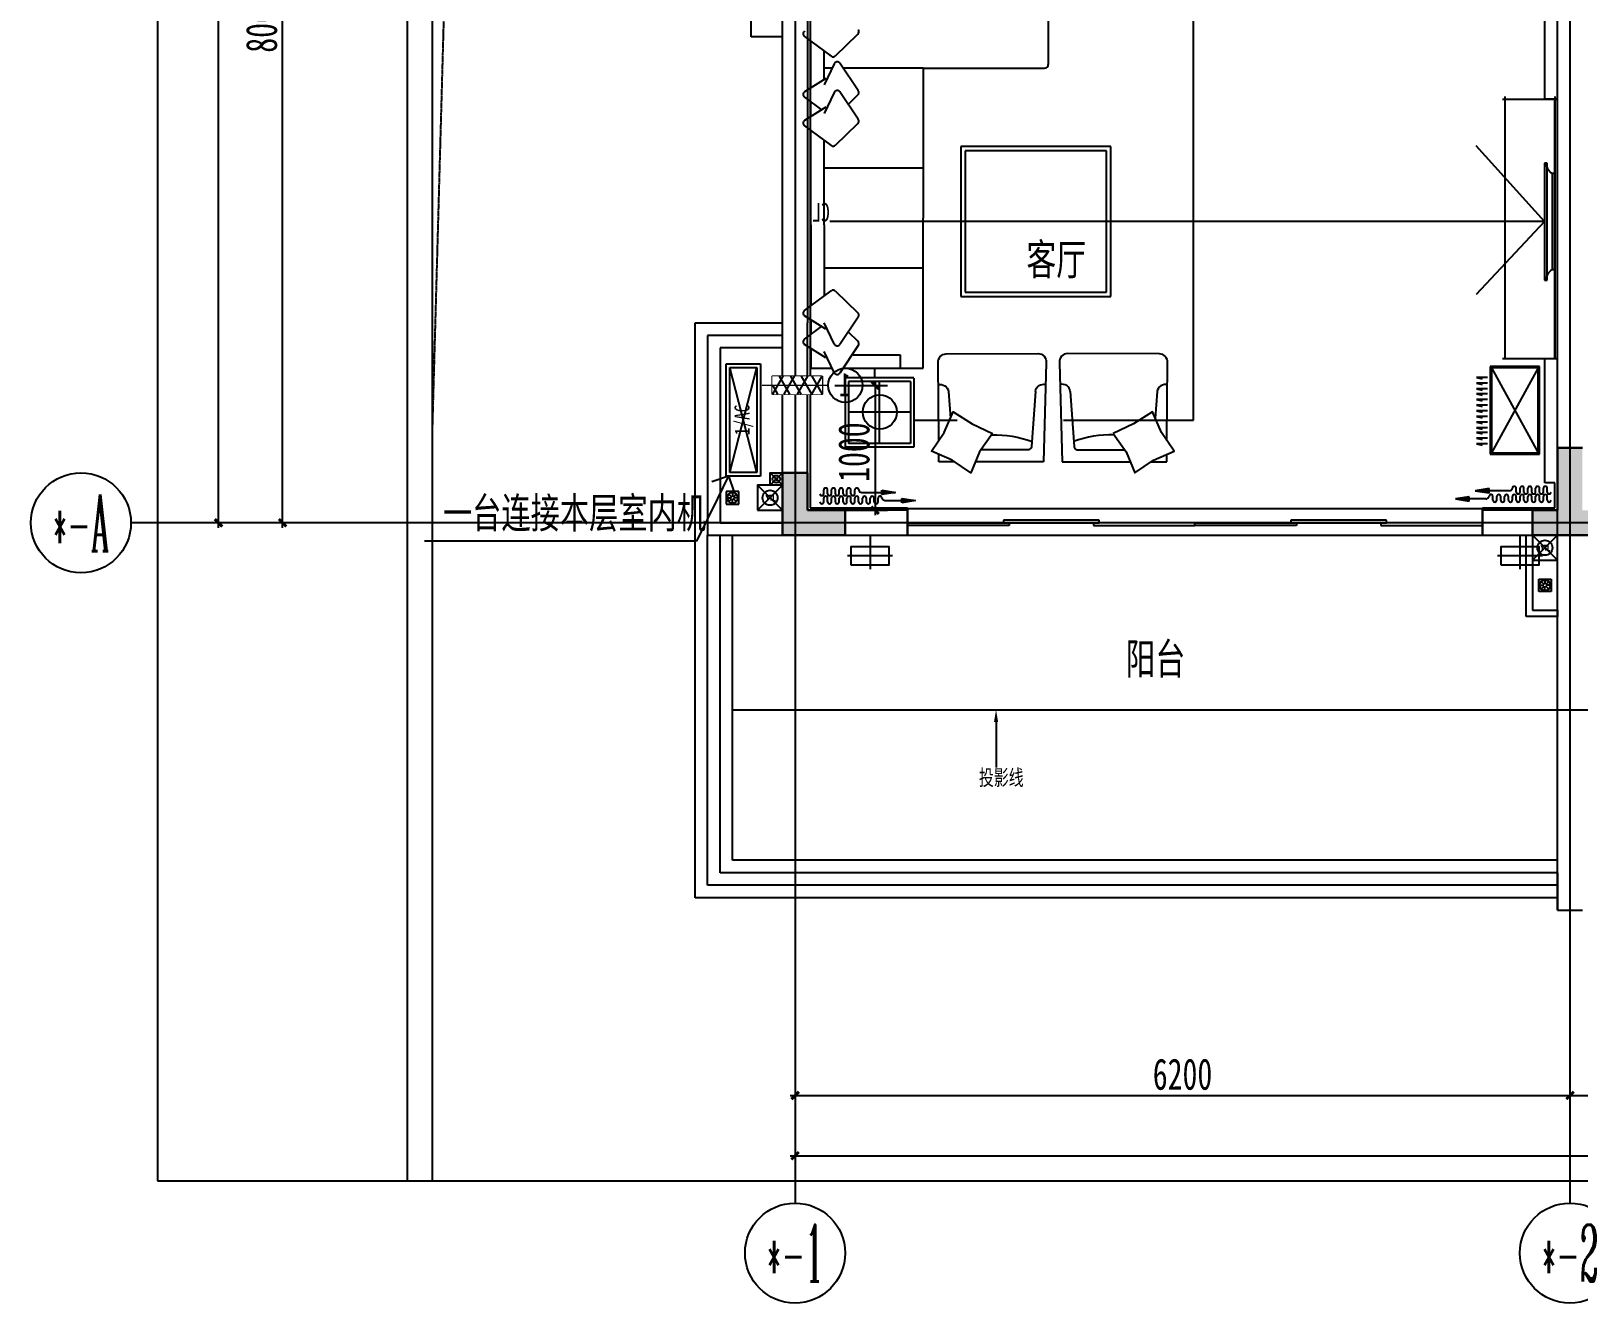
# Model space of a CAD drawing. Extents: x -255202 to 66368, y -6372500 to 603.
# Drawn here: x 10643 to 23022, y -3239196 to -3229017 of the extents above; entities that cross this region are included whole.
import ezdxf
from ezdxf.enums import TextEntityAlignment as Align

# ---------------------------------------------------------------- set-up
doc = ezdxf.new("R2010")
doc.units = 0
doc.header["$LTSCALE"] = 10
doc.header["$MEASUREMENT"] = 0
doc.linetypes.add('__DASH', pattern=[0.35, 0.25, -0.1])
for name, color, linetype in [('A-DIM（轴号轴线尺寸）', 3, 'Continuous'), ('A-MARK（制图符号）', 8, 'Continuous'), ('A-门', 251, 'Continuous'), ('AXIS_TEXT', 7, 'Continuous'), ('DIM【标注】', 149, 'Continuous'), ('L-立面填充1', 253, 'Continuous'), ('院墙（一层看线）', 8, 'Continuous')]:
    doc.layers.add(name, color=color, linetype=linetype)
doc.styles.add('_TCH_AXIS', font='COMPLEX', dxfattribs={"bigfont": 'GBCBIG'})
doc.styles.add('COMPLEX', font='COMPLEX')
doc.styles.add('L~1D$0$_TCH_DIM', font='SIMPLEX', dxfattribs={"bigfont": 'GBCBIG'})
doc.styles.add('L~1D$0$黑体', font='simhei.ttf')
doc.styles.add('L~1Z$0$黑体', font='simhei.ttf')
doc.styles.add('宋体', font='', dxfattribs={"width": 0.8})
doc.styles.add('样式222', font='', dxfattribs={"width": 0.7})
doc.styles.add('细黑体', font='', dxfattribs={"width": 0.7})
doc.styles.get('宋体').set_extended_font_data('STXihei')
doc.styles.get('样式222').set_extended_font_data('STXihei')
doc.styles.get('细黑体').set_extended_font_data('STXihei')
doc.dimstyles.new('DK-100', dxfattribs={"dimscale": 100, "dimtxt": 2.5, "dimasz": 0.6, "dimexe": 1, "dimexo": 1, "dimgap": 0.4, "dimtad": 1, "dimdec": 0, "dimrnd": 5, "dimdsep": 46, "dimtxsty": '样式222', "dimblk": 'ARCHTICK', "dimcen": 3, "dimdle": 0.4, "dimclrd": 149, "dimclre": 149, "dimclrt": 149, "dimadec": 0, "dimazin": 0, "dimtfac": 1, "dimtdec": 0, "dimtix": 1, "dimtmove": 2, "dimatfit": 3, "dimldrblk": 'ARCHTICK', "dimfxl": 3, "dimfxlon": 1, "dimtvp": 1, "dimtolj": 1, "dimtzin": 0, "dimarcsym": 0})

# ---------------------------------------------------------------- blocks, each defined once
blk = doc.blocks.new('_AXISO')
blk.add_circle((0, 0), 0.5)
at = {"layer": 'AXIS_TEXT', "style": 'COMPLEX', "width": 1.041667}
blk.add_attdef('A', text='', height=0.56, dxfattribs=at).set_placement((-0.25, -0.28), (0.25, -0.28), align=Align.FIT)
blk = doc.blocks.new('_ArchTick')
at = {"color": 0, "linetype": 'ByBlock', "const_width": 0.4}
blk.add_lwpolyline([(-0.5, -0.5), (0.5, 0.5)], dxfattribs=at)
blk = doc.blocks.new('*D628')
at = {"layer": 'Defpoints', "color": 0, "transparency": 16777216}
for p in [(30580, -13515), (54780, -13515), (54780, -14758)]:
    blk.add_point(p, dxfattribs=at)
at = {"layer": 'DIM【标注】', "color": 149, "lineweight": -2, "transparency": 16777216}
for p, q in [((30580, -14458), (30580, -14858)), ((54780, -14458), (54780, -14858)), ((30540, -14758), (54820, -14758))]:
    blk.add_line(p, q, dxfattribs=at)
at = {"layer": 'DIM【标注】', "color": 149, "lineweight": -2, "transparency": 16777216, "xscale": 60, "yscale": 60, "zscale": 60, "rotation": 180}
blk.add_blockref('_ArchTick', (30580, -14758), dxfattribs=at)
at = {"layer": 'DIM【标注】', "color": 149, "lineweight": -2, "transparency": 16777216, "xscale": 60, "yscale": 60, "zscale": 60}
blk.add_blockref('_ArchTick', (54780, -14758), dxfattribs=at)
at = {"layer": 'DIM【标注】', "color": 149, "transparency": 16777216, "insert": (42680, -14590), "char_height": 250, "attachment_point": 5, "style": '样式222'}
blk.add_mtext('\\A1;24200', dxfattribs=at)
blk = doc.blocks.new('*D629')
at = {"layer": 'Defpoints', "color": 0, "transparency": 16777216}
for p in [(30580, -13515), (36780, -13515), (36780, -14276)]:
    blk.add_point(p, dxfattribs=at)
at = {"layer": 'DIM【标注】', "color": 149, "lineweight": -2, "transparency": 16777216}
for p, q in [((30580, -13976), (30580, -14376)), ((36780, -13976), (36780, -14376)), ((30540, -14276), (36820, -14276))]:
    blk.add_line(p, q, dxfattribs=at)
at = {"layer": 'DIM【标注】', "color": 149, "lineweight": -2, "transparency": 16777216, "xscale": 60, "yscale": 60, "zscale": 60, "rotation": 180}
blk.add_blockref('_ArchTick', (30580, -14276), dxfattribs=at)
at = {"layer": 'DIM【标注】', "color": 149, "lineweight": -2, "transparency": 16777216, "xscale": 60, "yscale": 60, "zscale": 60}
blk.add_blockref('_ArchTick', (36780, -14276), dxfattribs=at)
at = {"layer": 'DIM【标注】', "color": 149, "transparency": 16777216, "insert": (33680, -14107), "char_height": 250, "attachment_point": 5, "style": '样式222'}
blk.add_mtext('\\A1;6200', dxfattribs=at)
blk = doc.blocks.new('*D630')
at = {"layer": 'Defpoints', "color": 0, "transparency": 16777216}
for p in [(36780, -13515), (42680, -13515), (42680, -14276)]:
    blk.add_point(p, dxfattribs=at)
at = {"layer": 'DIM【标注】', "color": 149, "lineweight": -2, "transparency": 16777216}
for p, q in [((36780, -13976), (36780, -14376)), ((42680, -13976), (42680, -14376)), ((36740, -14276), (42720, -14276))]:
    blk.add_line(p, q, dxfattribs=at)
at = {"layer": 'DIM【标注】', "color": 149, "lineweight": -2, "transparency": 16777216, "xscale": 60, "yscale": 60, "zscale": 60, "rotation": 180}
blk.add_blockref('_ArchTick', (36780, -14276), dxfattribs=at)
at = {"layer": 'DIM【标注】', "color": 149, "lineweight": -2, "transparency": 16777216, "xscale": 60, "yscale": 60, "zscale": 60}
blk.add_blockref('_ArchTick', (42680, -14276), dxfattribs=at)
at = {"layer": 'DIM【标注】', "color": 149, "transparency": 16777216, "insert": (39730, -14107), "char_height": 250, "attachment_point": 5, "style": '样式222'}
blk.add_mtext('\\A1;5900', dxfattribs=at)
blk = doc.blocks.new('*D637')
at = {"layer": 'Defpoints', "color": 0, "transparency": 16777216}
for p in [(25966, 2506), (26951, 2506), (26951, -9694)]:
    blk.add_point(p, dxfattribs=at)
at = {"layer": 'DIM【标注】', "color": 149, "lineweight": -2, "transparency": 16777216}
for p, q in [((26266, 2506), (25866, 2506)), ((25966, -9734), (25966, 2546)), ((26266, -9694), (25866, -9694))]:
    blk.add_line(p, q, dxfattribs=at)
at = {"layer": 'DIM【标注】', "color": 149, "lineweight": -2, "transparency": 16777216, "xscale": 60, "yscale": 60, "zscale": 60}
for p, rotation in [((25966, 2506), 90), ((25966, -9694), 270)]:
    blk.add_blockref('_ArchTick', p, dxfattribs=dict(at, rotation=rotation))
at = {"layer": 'DIM【标注】', "color": 149, "transparency": 16777216, "insert": (25798, -3594), "char_height": 250, "attachment_point": 5, "rotation": 90, "style": '样式222'}
blk.add_mtext('\\A1;12200', dxfattribs=at)
blk = doc.blocks.new('*D638')
at = {"layer": 'Defpoints', "color": 0, "transparency": 16777216}
for p in [(26480, -1694), (26951, -1694), (26951, -9694)]:
    blk.add_point(p, dxfattribs=at)
at = {"layer": 'DIM【标注】', "color": 149, "lineweight": -2, "transparency": 16777216}
for p, q in [((26780, -1694), (26380, -1694)), ((26480, -9734), (26480, -1654)), ((26780, -9694), (26380, -9694))]:
    blk.add_line(p, q, dxfattribs=at)
at = {"layer": 'DIM【标注】', "color": 149, "lineweight": -2, "transparency": 16777216, "xscale": 60, "yscale": 60, "zscale": 60}
for p, rotation in [((26480, -1694), 90), ((26480, -9694), 270)]:
    blk.add_blockref('_ArchTick', p, dxfattribs=dict(at, rotation=rotation))
at = {"layer": 'DIM【标注】', "color": 149, "transparency": 16777216, "insert": (26312, -5694), "char_height": 250, "attachment_point": 5, "rotation": 90, "style": '样式222'}
blk.add_mtext('\\A1;8000', dxfattribs=at)
blk = doc.blocks.new('ty')
at = {"layer": 'A-门'}
for points in [[(36679.7, -9593.9), (36479.7, -9593.9), (36479.7, -9793.9), (37079.7, -9793.9), (37079.7, -9593.9), (36879.7, -9593.9), (36879.7, -9093.9), (36679.7, -9093.9)], [(30479.7, -9293.9), (30479.7, -9793.9), (30979.7, -9793.9), (30979.7, -9593.9), (30679.7, -9593.9), (30679.7, -9293.9)]]:
    blk.add_hatch(color=8, dxfattribs=at).paths.add_polyline_path(points)
at = {"color": 8, "linetype": '__DASH'}
blk.add_line((27679.7, -8927), (27974.7, 1697.8), dxfattribs=at)
at = {"layer": 'A-MARK（制图符号）', "color": 8}
for p, q in [((25479.7, 1321.2), (25479.7, -14957.9)), ((25479.7, -14957.9), (42567.2, -14957.9))]:
    blk.add_line(p, q, dxfattribs=at)
at = {"layer": 'A-门', "color": 8}
for p, q in [((30579.7, 4262.6), (30579.7, -13753.8)), ((36779.7, 4262.6), (36779.7, -13753.8)), ((36679.7, -9693.9), (36679.7, -1693.9)), ((30699.7, -1818), (30699.7, -9573)), ((36679.7, -9593.9), (36679.7, -1793.9)), ((30229.7, -5803.9), (30229.7, -4803.9)), ((30479.7, -7993.9), (30479.7, -4783.9)), ((30679.7, -5293.9), (30679.7, -8093.9)), ((32606.1, -5306.1), (32606.1, -6026.1)), ((36579.7, -6303.9), (36579.7, -5303.9)), ((33767, -8871.9), (33767, -5530.7)), ((30479.7, -5803.9), (30229.7, -5803.9)), ((30654, -5801.4), (30868.4, -5959.4)), ((30903.3, -5957.6), (31081.6, -5784.3)), ((30706, -6213.9), (30706, -5839.7)), ((30811.9, -6148.5), (30811.9, -5917.7)), ((30892.6, -6021), (30811.9, -6189.2)), ((30875.8, -6056.1), (30811.9, -6056.1)), ((31084.5, -6235.9), (30937.8, -6016.7)), ((31606, -6056.1), (30964.1, -6056.1)), ((31606, -6056.1), (31606, -6056.1)), ((31606, -6056.1), (31606, -7256.1)), ((31606, -6056.1), (32576.1, -6056.1)), ((30826.6, -6139.4), (30656.6, -6244.4)), ((30654, -6287.7), (30792.4, -6389.7)), ((30892.6, -6250.2), (30811.9, -6418.3)), ((31084.5, -6465.1), (30937.8, -6245.9)), ((31004.5, -6345.6), (31081.6, -6270.6)), ((36239.7, -6303.9), (36679.7, -6303.9)), ((36259.7, -6283.9), (36259.7, -8378)), ((36679.7, -6303.9), (36579.7, -6303.9)), ((36659.7, -6283.9), (36659.7, -8378)), ((36659.7, -8378), (36659.7, -6303.9)), ((36679.7, -6303.9), (36679.7, -6303.9)), ((30826.6, -6368.6), (30656.6, -6473.6)), ((30706, -6443.1), (30706, -6328.9)), ((30654, -6516.8), (30868.4, -6674.9)), ((30706, -7309), (30706, -6555.2)), ((30903.3, -6673.1), (31081.6, -6499.8)), ((30811.9, -7309), (30811.9, -6633.2)), ((33106, -6683.8), (31906, -6683.8)), ((31906, -6683.8), (31906, -7883.8)), ((33106, -7883.8), (33106, -6683.8)), ((36575.2, -7283.8), (36030.1, -6677.9)), ((33071.7, -6718.1), (31940.3, -6718.1)), ((31940.3, -6718.1), (31940.3, -7849.5)), ((33071.7, -7849.5), (33071.7, -6718.1)), ((36659.7, -6776.1), (36659.7, -8216.1)), ((31606, -6856.1), (30811.9, -6856.1)), ((36575.2, -6815.5), (36575.2, -7752.1)), ((36596.3, -6815.5), (36575.2, -6815.5)), ((36596.3, -7752.1), (36596.3, -6815.5)), ((36638.5, -6899.9), (36638.5, -7667.6)), ((36659.7, -6899.9), (36638.5, -6899.9)), ((36659.7, -7667.6), (36659.7, -6899.9)), ((36576, -7283.8), (30858.8, -7283.8)), ((31606, -8456.1), (31606, -7256.1)), ((36575.2, -7283.8), (35365.4, -7283.8)), ((36575.2, -7283.8), (36030.1, -7865.8)), ((30706, -7309), (30706, -7957.1)), ((30811.9, -7309), (30811.9, -7879)), ((31606, -7656.1), (30811.9, -7656.1)), ((36638.5, -7667.6), (36659.7, -7667.6)), ((36575.2, -7752.1), (36596.3, -7752.1)), ((30654, -7995.4), (30868.4, -7837.3)), ((30903.3, -7839.1), (31081.6, -8012.4)), ((31906, -7883.8), (33106, -7883.8)), ((31940.3, -7849.5), (33071.7, -7849.5)), ((30479.7, -9793.9), (30479.7, -7993.9)), ((30826.6, -8143.6), (30656.6, -8038.6)), ((29779.7, -12693.9), (29779.7, -8093.9)), ((29779.7, -8093.9), (30479.6, -8093.9)), ((30654, -8224.5), (30792.4, -8122.5)), ((30679.7, -9593.9), (30679.7, -8093.9)), ((30706, -8069.2), (30706, -8183.3)), ((30892.6, -8262), (30811.9, -8093.9)), ((31084.5, -8047.1), (30937.8, -8266.3)), ((31004.5, -8166.6), (31081.6, -8241.6)), ((30479.6, -8193.9), (29879.7, -8193.9)), ((29879.7, -8193.9), (29879.7, -9793.9)), ((30826.6, -8372.8), (30656.6, -8267.8)), ((31084.5, -8276.3), (30937.8, -8495.5)), ((30479.6, -8293.9), (29979.7, -8293.9)), ((29979.7, -8293.9), (29979.7, -9693.9)), ((30706, -8298.3), (30706, -8456.1)), ((30892.6, -8491.2), (30811.9, -8323)), ((31045, -8350.2), (31420.7, -8350.2)), ((31420.7, -8350.2), (31420.7, -8456.1)), ((31729, -9035.3), (31723.6, -8412.5)), ((31787.8, -8340.6), (32524.2, -8339.4)), ((32588.7, -8412.5), (32568.7, -9205.4)), ((32695.8, -8412.5), (32715.7, -9205.4)), ((33496.6, -8340.6), (32760.2, -8339.4)), ((33555.5, -9035.3), (33560.8, -8412.5)), ((36239.7, -8378), (36679.7, -8378)), ((36579.7, -9373), (36579.7, -8378)), ((36579.7, -8378), (36659.7, -8378)), ((30027.4, -9320.6), (30027.4, -8420.6)), ((30027.4, -8420.6), (30303.4, -8420.6)), ((30057.4, -9290.6), (30057.4, -8450.6)), ((30057.4, -8450.6), (30273.4, -8450.6)), ((30273.4, -9290.6), (30057.4, -8450.6)), ((30057.4, -9290.6), (30273.4, -8450.6)), ((30273.4, -8450.6), (30273.4, -9290.6)), ((30303.4, -8420.6), (30303.4, -9320.6)), ((30706, -8456.1), (30875.8, -8456.1)), ((30961.6, -8456.1), (31606, -8456.1)), ((31530.2, -8534.5), (30979.7, -8534.5)), ((30979.7, -8534.5), (30979.7, -9087.8)), ((31216, -8456.1), (31216, -8534.5)), ((31530.2, -8535.8), (31530.2, -9087.8)), ((36119.7, -8531.3, -6.9), (36032.5, -8531.3, -6.9)), ((36032.5, -8531.3, -6.9), (36077, -8542.1, -6.9)), ((36141.6, -8444.2, -6.9), (36142.1, -9144.2, -6.9)), ((36535, -8444.2, -6.9), (36141.6, -8444.2, -6.9)), ((36150.9, -8453.4, -6.9), (36151.4, -9134.9, -6.9)), ((36525.8, -8453.4, -6.9), (36150.9, -8453.4, -6.9)), ((36150.9, -8453.4, -6.9), (36526.3, -9134.9, -6.9)), ((36525.8, -8453.4, -6.9), (36151.4, -9134.9, -6.9)), ((36526.3, -9134.9, -6.9), (36525.8, -8453.4, -6.9)), ((36535.5, -9144.2, -6.9), (36535, -8444.2, -6.9)), ((30897.9, -8593.9), (31320.7, -8593.9)), ((31502.7, -8563.4), (31007.2, -8563.4)), ((31007.2, -8563.4), (31007.2, -9060.2)), ((31220.7, -8553.9), (31220.7, -9633.9)), ((31254.9, -9050), (31254.9, -8565.2)), ((31502.7, -8563.4), (31502.7, -9060.2)), ((31806.8, -8643.5), (31822.7, -8856.9)), ((32502.9, -8642), (32471.4, -9082.6)), ((32781.6, -8642), (32813, -9082.6)), ((33477.7, -8643.5), (33461.7, -8856.9)), ((36119.7, -8576.7, -6.9), (36032.5, -8576.7, -6.9)), ((36032.5, -8576.7, -6.9), (36077, -8587.5, -6.9)), ((36119.7, -8622.1, -6.9), (36032.5, -8622.1, -6.9)), ((36032.5, -8622.1, -6.9), (36077, -8632.8, -6.9)), ((36119.7, -8660.5, -6.9), (36032.5, -8660.5, -6.9)), ((36032.5, -8660.5, -6.9), (36077, -8671.2, -6.9)), ((36119.7, -8705.8, -6.9), (36032.5, -8705.8, -6.9)), ((36032.5, -8705.8, -6.9), (36077, -8716.6, -6.9)), ((36119.7, -8751.2, -6.9), (36032.5, -8751.2, -6.9)), ((36032.5, -8751.2, -6.9), (36077, -8762, -6.9)), ((31500.2, -8807.5), (31015.4, -8807.5)), ((31530.2, -8871.9), (31877.6, -8871.9)), ((32727.1, -8871.9), (33767, -8871.9)), ((36119.7, -8796.6, -6.9), (36032.5, -8796.6, -6.9)), ((36032.5, -8796.6, -6.9), (36077, -8807.4, -6.9)), ((36119.7, -8842, -6.9), (36032.5, -8842, -6.9)), ((36032.5, -8842, -6.9), (36077, -8852.8, -6.9)), ((36119.7, -8887.4, -6.9), (36032.5, -8887.4, -6.9)), ((36032.5, -8887.4, -6.9), (36077, -8898.2, -6.9)), ((36119.7, -8932.8, -6.9), (36032.5, -8932.8, -6.9)), ((36032.5, -8932.8, -6.9), (36077, -8943.6, -6.9)), ((36119.7, -8971.1, -6.9), (36032.5, -8971.1, -6.9)), ((36032.5, -8971.1, -6.9), (36077, -8981.8, -6.9)), ((36119.7, -9016.4, -6.9), (36032.5, -9016.4, -6.9)), ((36032.5, -9016.4, -6.9), (36077, -9027.2, -6.9)), ((31530.2, -9087.8), (30979.7, -9087.8)), ((31502.7, -9060.2), (31007.2, -9060.2)), ((31730.4, -9206.4), (31729.9, -9145.5)), ((32439.2, -9110.2), (32066.5, -9110.7)), ((32845.2, -9110.2), (33217.9, -9110.7)), ((33554, -9206.4), (33554.5, -9145.5)), ((36119.7, -9061.8, -6.9), (36032.5, -9061.8, -6.9)), ((36032.5, -9061.8, -6.9), (36077, -9072.6, -6.9)), ((36142.1, -9144.2, -6.9), (36535.5, -9144.2, -6.9)), ((36151.4, -9134.9, -6.9), (36526.3, -9134.9, -6.9)), ((36679.7, -9593.9), (36679.7, -9093.9)), ((36679.7, -9093.9), (36879.7, -9093.9)), ((36879.7, -9093.9), (36679.7, -9093.9)), ((36679.7, -9093.9), (36679.7, -9593.9)), ((31857.9, -9206.2), (31730.4, -9206.4)), ((32568.7, -9205.4), (32022.8, -9206)), ((32568.7, -9205.4), (32568.7, -9205.4)), ((32715.7, -9205.4), (32715.7, -9205.4)), ((32715.7, -9205.4), (33261.7, -9206)), ((33426.5, -9206.2), (33554, -9206.4)), ((29913.2, -9364.3), (30047, -9318.6)), ((30047, -9318.6), (29958.9, -9498.2)), ((30303.4, -9320.6), (30027.4, -9320.6)), ((30047, -9318.6), (30092.7, -9452.5)), ((30273.4, -9290.6), (30057.4, -9290.6)), ((30279.6, -9393.9), (30479.6, -9593.9)), ((30479.6, -9393.9), (30279.6, -9593.9)), ((30279.7, -9393.9), (30479.7, -9593.9)), ((30479.7, -9393.9), (30279.7, -9593.9)), ((30479.7, -9293.9), (30379.7, -9393.9)), ((30379.7, -9293.9), (30479.7, -9393.9)), ((30479.7, -9293.9), (30379.7, -9393.9)), ((30379.7, -9293.9), (30479.7, -9393.9)), ((30479.7, -9793.9), (30479.7, -9293.9)), ((30479.7, -9293.9), (30679.7, -9293.9)), ((30479.7, -9293.9), (30479.7, -9793.9)), ((30679.7, -9293.9), (30479.7, -9293.9)), ((30679.7, -9293.9), (30679.7, -9593.9)), ((30679.7, -9593.9), (30679.7, -9293.9)), ((36659.7, -9373), (36579.7, -9373)), ((36659.7, -9373), (36659.7, -9373)), ((36659.7, -9573), (36659.7, -9373)), ((29958.9, -9498.2), (29791.2, -9839.9)), ((30128.9, -9444.1), (30028.9, -9444.1)), ((30028.9, -9444.1), (30028.9, -9544.1)), ((30040.9, -9493.9), (30071.6, -9493.9)), ((30052.3, -9466.6), (30074, -9488.3)), ((30052.3, -9521.3), (30074, -9499.6)), ((30079.7, -9455.2), (30079.7, -9485.9)), ((30079.7, -9532.6), (30079.7, -9501.9)), ((30107, -9466.6), (30085.3, -9488.3)), ((30107, -9521.3), (30085.3, -9499.6)), ((30118.4, -9493.9), (30087.7, -9493.9)), ((30128.9, -9544.1), (30128.9, -9444.1)), ((30809, -9460.6), (30809, -9431.1)), ((30809, -9526.1), (30809, -9496.6)), ((30840.1, -9460.6), (30840.1, -9431.1)), ((30840.1, -9526.1), (30840.1, -9496.6)), ((30871.1, -9460.6), (30871.1, -9431.1)), ((30871.1, -9526.1), (30871.1, -9496.6)), ((30902.2, -9460.6), (30902.2, -9431.1)), ((30902.2, -9526.1), (30902.2, -9496.6)), ((30933.2, -9460.6), (30933.2, -9431.1)), ((30933.2, -9526.1), (30933.2, -9496.6)), ((30964.3, -9460.6), (30964.3, -9431.1)), ((30964.3, -9526.1), (30964.3, -9496.6)), ((30995.3, -9460.6), (30995.3, -9431.1)), ((30995.3, -9526.1), (30995.3, -9496.6)), ((31026.4, -9460.6), (31026.4, -9431.1)), ((31026.4, -9526.1), (31026.4, -9496.6)), ((31057.4, -9460.6), (31057.4, -9431.1)), ((31057.4, -9526.1), (31057.4, -9496.6)), ((31088.5, -9526.1), (31088.5, -9496.6)), ((31114.9, -9451), (31384.7, -9451)), ((31119.5, -9526.1), (31119.5, -9496.6)), ((31150.6, -9526.1), (31150.6, -9496.6)), ((31181.6, -9526.1), (31181.6, -9496.6)), ((31212.7, -9526.1), (31212.7, -9496.6)), ((31243.7, -9526.1), (31243.7, -9496.6)), ((31275.1, -9433.6), (31384.7, -9451)), ((31275.1, -9468.4), (31275.1, -9433.6)), ((31384.7, -9451), (31275.1, -9468.4)), ((31277.1, -9435.9), (31372, -9451)), ((31277.1, -9466.1), (31277.1, -9435.9)), ((31372, -9451), (31277.1, -9466.1)), ((31279.1, -9438.3), (31359.3, -9451)), ((31279.1, -9463.7), (31279.1, -9438.3)), ((31359.3, -9451), (31279.1, -9463.7)), ((31281.1, -9440.6), (31346.5, -9451)), ((31281.1, -9461.4), (31281.1, -9440.6)), ((31346.5, -9451), (31281.1, -9461.4)), ((31283.1, -9442.9), (31333.8, -9451)), ((31283.1, -9459.1), (31283.1, -9442.9)), ((31333.8, -9451), (31283.1, -9459.1)), ((31285.1, -9445.3), (31321.1, -9451)), ((31285.1, -9456.7), (31285.1, -9445.3)), ((31321.1, -9451), (31285.1, -9456.7)), ((31287.1, -9447.6), (31308.3, -9451)), ((31287.1, -9454.4), (31287.1, -9447.6)), ((31308.3, -9451), (31287.1, -9454.4)), ((31289.1, -9450), (31295.6, -9451)), ((31289.1, -9452), (31289.1, -9450)), ((31295.6, -9451), (31289.1, -9452)), ((31301, -9515.5), (31449.8, -9515.5)), ((31433.4, -9498), (31543, -9515.5)), ((31433.4, -9532.9), (31433.4, -9498)), ((31543, -9515.5), (31433.4, -9532.9)), ((31435.4, -9500.4), (31530.3, -9515.5)), ((31435.4, -9530.6), (31435.4, -9500.4)), ((31530.3, -9515.5), (31435.4, -9530.6)), ((31437.4, -9502.7), (31517.6, -9515.5)), ((31437.4, -9528.2), (31437.4, -9502.7)), ((31517.6, -9515.5), (31437.4, -9528.2)), ((31439.4, -9505.1), (31504.8, -9515.5)), ((31439.4, -9525.9), (31439.4, -9505.1)), ((31504.8, -9515.5), (31439.4, -9525.9)), ((31441.4, -9507.4), (31492.1, -9515.5)), ((31441.4, -9523.5), (31441.4, -9507.4)), ((31492.1, -9515.5), (31441.4, -9523.5)), ((31443.4, -9509.8), (31479.4, -9515.5)), ((31443.4, -9521.2), (31443.4, -9509.8)), ((31479.4, -9515.5), (31443.4, -9521.2)), ((31445.4, -9512.1), (31466.6, -9515.5)), ((31445.4, -9518.8), (31445.4, -9512.1)), ((31466.6, -9515.5), (31445.4, -9518.8)), ((31447.4, -9514.4), (31453.9, -9515.5)), ((31447.4, -9516.5), (31447.4, -9514.4)), ((31453.9, -9515.5), (31447.4, -9516.5)), ((35973.8, -9484.8), (35864.2, -9502.3)), ((35864.2, -9502.3), (35973.8, -9519.7)), ((35971.8, -9487.2), (35876.9, -9502.3)), ((35876.9, -9502.3), (35971.8, -9517.3)), ((35969.8, -9489.5), (35889.7, -9502.3)), ((35889.7, -9502.3), (35969.8, -9515)), ((35967.8, -9491.9), (35902.4, -9502.3)), ((35902.4, -9502.3), (35967.8, -9512.7)), ((35965.8, -9494.2), (35915.1, -9502.3)), ((35915.1, -9502.3), (35965.8, -9510.3)), ((35963.8, -9496.5), (35927.9, -9502.3)), ((35927.9, -9502.3), (35963.8, -9508)), ((35961.8, -9498.9), (35940.6, -9502.3)), ((35940.6, -9502.3), (35961.8, -9505.6)), ((35959.8, -9501.2), (35953.4, -9502.3)), ((35953.4, -9502.3), (35959.8, -9503.3)), ((36106.2, -9502.3), (35957.4, -9502.3)), ((35959.8, -9503.3), (35959.8, -9501.2)), ((35961.8, -9505.6), (35961.8, -9498.9)), ((35963.8, -9508), (35963.8, -9496.5)), ((35965.8, -9510.3), (35965.8, -9494.2)), ((35967.8, -9512.7), (35967.8, -9491.9)), ((35969.8, -9515), (35969.8, -9489.5)), ((35971.8, -9517.3), (35971.8, -9487.2)), ((35973.8, -9519.7), (35973.8, -9484.8)), ((36132.1, -9420.4), (36022.5, -9437.8)), ((36292.3, -9437.8), (36022.5, -9437.8)), ((36022.5, -9437.8), (36132.1, -9455.2)), ((36130.1, -9422.7), (36035.2, -9437.8)), ((36035.2, -9437.8), (36130.1, -9452.9)), ((36128.1, -9425), (36048, -9437.8)), ((36048, -9437.8), (36128.1, -9450.5)), ((36126.1, -9427.4), (36060.7, -9437.8)), ((36060.7, -9437.8), (36126.1, -9448.2)), ((36124.1, -9429.7), (36073.4, -9437.8)), ((36073.4, -9437.8), (36124.1, -9445.8)), ((36122.1, -9432.1), (36086.2, -9437.8)), ((36086.2, -9437.8), (36122.1, -9443.5)), ((36120.1, -9434.4), (36098.9, -9437.8)), ((36098.9, -9437.8), (36120.1, -9441.2)), ((36118.1, -9436.8), (36111.7, -9437.8)), ((36111.7, -9437.8), (36118.1, -9438.8)), ((36118.1, -9438.8), (36118.1, -9436.8)), ((36120.1, -9441.2), (36120.1, -9434.4)), ((36122.1, -9443.5), (36122.1, -9432.1)), ((36124.1, -9445.8), (36124.1, -9429.7)), ((36126.1, -9448.2), (36126.1, -9427.4)), ((36128.1, -9450.5), (36128.1, -9425)), ((36130.1, -9452.9), (36130.1, -9422.7)), ((36132.1, -9455.2), (36132.1, -9420.4)), ((36163.5, -9512.9), (36163.5, -9483.4)), ((36194.6, -9512.9), (36194.6, -9483.4)), ((36225.6, -9512.9), (36225.6, -9483.4)), ((36256.7, -9512.9), (36256.7, -9483.4)), ((36287.7, -9512.9), (36287.7, -9483.4)), ((36318.8, -9512.9), (36318.8, -9483.4)), ((36349.8, -9447.4), (36349.8, -9417.9)), ((36349.8, -9512.9), (36349.8, -9483.4)), ((36380.9, -9447.4), (36380.9, -9417.9)), ((36380.9, -9512.9), (36380.9, -9483.4)), ((36411.9, -9447.4), (36411.9, -9417.9)), ((36411.9, -9512.9), (36411.9, -9483.4)), ((36443, -9447.4), (36443, -9417.9)), ((36443, -9512.9), (36443, -9483.4)), ((36474, -9447.4), (36474, -9417.9)), ((36474, -9512.9), (36474, -9483.4)), ((36505, -9512.9), (36505, -9483.4)), ((36505, -9447.4), (36505, -9417.9)), ((36536.1, -9447.4), (36536.1, -9417.9)), ((36536.1, -9512.9), (36536.1, -9483.4)), ((36567.1, -9512.9), (36567.1, -9483.4)), ((36567.1, -9447.4), (36567.1, -9417.9)), ((36598.2, -9447.4), (36598.2, -9417.9)), ((36598.2, -9512.9), (36598.2, -9483.4)), ((30028.9, -9544.1), (30128.9, -9544.1)), ((30679.7, -9593.9), (30979.7, -9593.9)), ((30979.7, -9593.9), (30679.7, -9593.9)), ((31479.7, -9593.9), (30679.7, -9593.9)), ((30699.7, -9573), (31479.7, -9573)), ((30897.9, -9593.9), (31320.7, -9593.9)), ((30979.7, -9593.9), (30979.7, -9793.9)), ((30979.7, -9793.9), (30979.7, -9593.9)), ((31479.7, -9573), (31479.7, -9798)), ((31479.7, -9578), (36079.7, -9578)), ((31479.7, -9793.9), (31479.7, -9593.9)), ((36079.7, -9798), (36079.7, -9573)), ((36079.7, -9573), (36659.7, -9573)), ((36679.7, -9593.9), (36079.7, -9593.9)), ((36079.7, -9593.9), (36079.7, -9793.9)), ((36479.7, -9793.9), (36479.7, -9593.9)), ((36479.7, -9593.9), (36679.7, -9593.9)), ((36679.7, -9593.9), (36479.7, -9593.9)), ((36479.7, -9593.9), (36479.7, -9793.9)), ((59161.7, -9693.9), (25966, -9693.9)), ((29979.7, -9693.9), (30479.7, -9693.9)), ((31479.7, -9714.8), (31479.7, -9693.9)), ((31479.7, -9693.9), (32292.3, -9693.9)), ((32292.3, -9714.8), (31479.7, -9714.8)), ((32246.3, -9673.1), (32246.3, -9693.9)), ((33013, -9673.1), (32246.3, -9673.1)), ((32246.3, -9693.9), (33013, -9693.9)), ((32292.3, -9693.9), (32292.3, -9714.8)), ((32967, -9693.9), (32967, -9714.8)), ((33779.7, -9693.9), (32967, -9693.9)), ((32967, -9714.8), (33779.7, -9714.8)), ((33013, -9693.9), (33013, -9673.1)), ((33779.7, -9714.8), (33779.7, -9693.9)), ((33779.7, -9714.8), (33779.7, -9693.9)), ((33779.7, -9693.9), (34592.3, -9693.9)), ((34592.3, -9714.8), (33779.7, -9714.8)), ((34546.3, -9673.1), (34546.3, -9693.9)), ((35313, -9673.1), (34546.3, -9673.1)), ((34546.3, -9693.9), (35313, -9693.9)), ((34592.3, -9693.9), (34592.3, -9714.8)), ((35267, -9693.9), (35267, -9714.8)), ((36079.7, -9693.9), (35267, -9693.9)), ((35267, -9714.8), (36079.7, -9714.8)), ((35313, -9693.9), (35313, -9673.1)), ((36079.7, -9714.8), (36079.7, -9693.9)), ((36679.7, -12793.9), (36679.7, -9693.9)), ((29791.2, -9839.9), (27614.3, -9839.9)), ((29879.7, -12593.9), (29879.7, -9793.9)), ((29879.7, -9793.9), (30479.7, -9793.9)), ((29979.7, -12493.9), (29979.7, -9793.9)), ((30079.7, -12393.9), (30079.7, -9793.9)), ((30979.7, -9793.9), (30479.7, -9793.9)), ((30479.7, -9793.9), (30979.7, -9793.9)), ((30479.7, -9793.9), (31479.7, -9793.9)), ((31127.2, -9793.9), (31232.2, -9793.9)), ((31179.7, -9793.9), (31179.7, -10063.9)), ((31479.7, -9793.9), (36079.7, -9793.9)), ((36079.7, -9793.9), (36679.7, -9793.9)), ((36327.2, -9793.9), (36432.2, -9793.9)), ((36379.7, -9793.9), (36379.7, -10063.9)), ((36429.7, -10443.9), (36429.7, -9793.9)), ((36429.7, -9793.9), (36479.7, -9793.9)), ((36629.7, -9793.9), (36479.7, -9793.9)), ((36479.7, -9793.9), (37079.7, -9793.9)), ((36479.7, -9793.9), (36679.7, -9993.9)), ((36679.7, -9793.9), (36479.7, -9993.9)), ((36479.7, -9793.9), (36479.7, -10393.9)), ((36479.8, -9793.8), (36679.8, -9993.8)), ((36679.8, -9793.8), (36479.8, -9993.8)), ((37079.7, -9793.9), (36629.7, -9793.9)), ((36679.7, -12493.9), (36679.7, -9793.9)), ((31359.7, -9958.9), (30999.7, -9958.9)), ((36559.7, -9958.9), (36199.7, -9958.9)), ((36530.6, -10243.9), (36530.6, -10143.9)), ((36530.6, -10143.9), (36630.6, -10143.9)), ((36630.6, -10143.9), (36630.6, -10243.9)), ((36630.6, -10243.9), (36530.6, -10243.9)), ((36541.1, -10193.8), (36571.8, -10193.8)), ((36552.4, -10166.4), (36574.1, -10188.1)), ((36552.4, -10221.2), (36574.1, -10199.5)), ((36579.8, -10155.1), (36579.8, -10185.8)), ((36579.8, -10232.5), (36579.8, -10201.8)), ((36607.2, -10166.4), (36585.5, -10188.1)), ((36607.2, -10221.2), (36585.5, -10199.5)), ((36618.5, -10193.8), (36587.8, -10193.8)), ((36479.7, -10393.9), (36679.7, -10393.9)), ((36679.7, -10393.9), (36679.7, -10443.9)), ((36679.7, -10443.9), (36429.7, -10443.9)), ((40779.7, -11193.9), (30079.7, -11193.9)), ((32187.8, -11288.5), (32187.8, -11652.8)), ((36679.7, -12493.9), (29979.7, -12493.9)), ((36679.7, -12393.9), (30079.7, -12393.9)), ((36679.7, -12493.9), (36679.7, -12493.9)), ((36679.7, -12493.9), (36679.7, -12793.9)), ((36679.7, -12593.9), (29879.7, -12593.9)), ((30579.7, -12510.8), (30579.7, -15137)), ((36779.7, -12510.8), (36779.7, -15137)), ((36679.7, -12693.9), (29779.7, -12693.9)), ((36679.7, -12793.9), (36879.7, -12793.9)), ((36679.7, -12793.9), (36879.7, -12793.9))]:
    blk.add_line(p, q, dxfattribs=at)
for points in [[(30796, -8520.8), (30796, -8665.2), (30398.9, -8665.2), (30398.9, -8520.8)], [(30279.6, -9593.9), (30479.6, -9593.9), (30479.6, -9393.9), (30279.6, -9393.9)], [(30279.7, -9593.9), (30479.7, -9593.9), (30479.7, -9393.9), (30279.7, -9393.9)], [(30479.7, -9393.9), (30379.7, -9393.9), (30379.7, -9293.9), (30479.7, -9293.9)], [(30479.7, -9393.9), (30379.7, -9393.9), (30379.7, -9293.9), (30479.7, -9293.9)], [(31029.7, -10033.9), (31029.7, -9883.9), (31329.7, -9883.9), (31329.7, -10033.9)], [(36229.7, -10033.9), (36229.7, -9883.9), (36529.7, -9883.9), (36529.7, -10033.9)], [(36479.7, -9993.9), (36679.7, -9993.9), (36679.7, -9793.9), (36479.7, -9793.9)], [(36479.8, -9993.8), (36679.8, -9993.8), (36679.8, -9793.8), (36479.8, -9793.8)]]:
    blk.add_lwpolyline(points, close=True, dxfattribs=at)
at = {"layer": 'A-门', "color": 8, "const_width": 24}
for points in [[(31250.7, -8623.9), (31190.7, -8563.9)], [(31190.7, -9563.9), (31250.7, -9623.9)]]:
    blk.add_lwpolyline(points, dxfattribs=at)
at = {"layer": 'A-门', "color": 8}
for points in [[(32160.7, -8978.9), (32055.3, -9126.3), (31986.8, -9294.1), (31837.5, -9192.2), (31671.6, -9120.2), (31772.7, -8970.4), (31845.5, -8805), (31998, -8901.2), (32160.7, -8978.9)], [(33123.7, -8978.9), (33229.1, -9126.3), (33297.6, -9294.1), (33447, -9192.2), (33612.8, -9120.2), (33511.7, -8970.4), (33438.9, -8805), (33286.4, -8901.2), (33123.7, -8978.9)]]:
    blk.add_lwpolyline(points, dxfattribs=at)
for centre, radius in [((30982, -8593.6), 136.9), ((31257.8, -8807.6), 136.9), ((30429.7, -9344.1), 30), ((30429.7, -9344.1), 30), ((30079.7, -9493.9), 42.2), ((30379.6, -9493.9), 60), ((30379.7, -9493.9), 60), ((36579.7, -9893.9), 60), ((36579.8, -9893.8), 60), ((36579.8, -10193.8), 42.2)]:
    blk.add_circle(centre, radius, dxfattribs=at)
for centre, radius, start, end in [((30670.5, -5780.6), 26.5, 121.69145, 231.60046), ((31063.2, -5765.3), 26.5, 314.19889, 36.42799), ((30884.9, -5938.7), 26.5, 231.60046, 314.19889), ((30916.5, -6032.5), 26.5, 36.42799, 154.35164), ((32576.1, -6026.1), 30, 270, 0), ((30670.5, -6266.9), 26.5, 121.69145, 231.60046), ((30916.5, -6261.6), 26.5, 36.42799, 154.35164), ((31063.2, -6251.6), 26.5, 314.19889, 36.42799), ((30670.5, -6496.1), 26.5, 121.69145, 231.60046), ((31063.2, -6480.8), 26.5, 314.19889, 36.42799), ((30884.9, -6654.2), 26.5, 231.60046, 314.19889), ((30884.9, -7858.1), 26.5, 45.80087, 128.3993), ((30670.5, -8016.1), 26.5, 128.3993, 238.30831), ((31063.2, -8031.4), 26.5, 323.57177, 45.80087), ((30670.5, -8245.3), 26.5, 128.3993, 238.30831), ((30916.5, -8250.6), 26.5, 205.64811, 323.57177), ((31063.2, -8260.6), 26.5, 323.57177, 45.80087), ((30916.5, -8479.7), 26.5, 205.64811, 323.57177), ((36334.3, -9417.9), 15.5, 359.99865, 170.40387), ((36396.4, -9417.9), 15.5, 359.99865, 179.99865), ((36458.5, -9417.9), 15.5, 359.99865, 179.99865), ((36520.6, -9417.9), 15.5, 359.99865, 179.99865), ((36582.7, -9417.9), 15.5, 359.99865, 179.99865), ((30793.5, -9460.6), 15.5, 180.00135, 0.00135), ((30793.5, -9526.1), 15.5, 180.00135, 0.00135), ((30824.6, -9431.1), 15.5, 0.00135, 180.00135), ((30824.6, -9496.6), 15.5, 0.00135, 180.00135), ((30855.6, -9460.6), 15.5, 180.00135, 0.00135), ((30855.6, -9526.1), 15.5, 180.00135, 0.00135), ((30886.7, -9431.1), 15.5, 0.00135, 180.00135), ((30886.7, -9496.6), 15.5, 0.00135, 180.00135), ((30917.7, -9460.6), 15.5, 180.00135, 0.00135), ((30917.7, -9526.1), 15.5, 180.00135, 0.00135), ((30948.8, -9431.1), 15.5, 0.00135, 180.00135), ((30948.8, -9496.6), 15.5, 0.00135, 180.00135), ((30979.8, -9460.6), 15.5, 180.00135, 0.00135), ((30979.8, -9526.1), 15.5, 180.00135, 0.00135), ((31010.9, -9431.1), 15.5, 0.00135, 180.00135), ((31010.9, -9496.6), 15.5, 0.00135, 180.00135), ((31041.9, -9460.6), 15.5, 180.00135, 0.00135), ((31041.9, -9526.1), 15.5, 180.00135, 0.00135), ((31073, -9431.1), 15.5, 9.59613, 180.00135), ((31073, -9496.6), 15.5, 0.00135, 180.00135), ((31114.9, -9424), 27, 189.59613, 270.00135), ((31104, -9526.1), 15.5, 180.00135, 0.00135), ((31135.1, -9496.6), 15.5, 0.00135, 180.00135), ((31166.1, -9526.1), 15.5, 180.00135, 0.00135), ((31197.2, -9496.6), 15.5, 0.00135, 180.00135), ((31228.2, -9526.1), 15.5, 180.00135, 0.00135), ((31259.3, -9496.6), 15.5, 11.01085, 180.00135), ((31301, -9488.5), 27, 191.01085, 270.00135), ((36106.2, -9475.3), 27, 269.99865, 348.98915), ((36148, -9483.4), 15.5, 359.99865, 168.98915), ((36179, -9512.9), 15.5, 179.99865, 359.99865), ((36210.1, -9483.4), 15.5, 359.99865, 179.99865), ((36241.1, -9512.9), 15.5, 179.99865, 359.99865), ((36272.2, -9483.4), 15.5, 359.99865, 179.99865), ((36303.2, -9512.9), 15.5, 179.99865, 359.99865), ((36292.3, -9410.8), 27, 269.99865, 350.40387), ((36334.3, -9483.4), 15.5, 359.99865, 179.99865), ((36365.3, -9447.4), 15.5, 179.99865, 359.99865), ((36365.3, -9512.9), 15.5, 179.99865, 359.99865), ((36396.4, -9483.4), 15.5, 359.99865, 179.99865), ((36427.4, -9447.4), 15.5, 179.99865, 359.99865), ((36427.4, -9512.9), 15.5, 179.99865, 359.99865), ((36458.5, -9483.4), 15.5, 359.99865, 179.99865), ((36489.5, -9447.4), 15.5, 179.99865, 359.99865), ((36489.5, -9512.9), 15.5, 179.99865, 359.99865), ((36520.6, -9483.4), 15.5, 359.99865, 179.99865), ((36551.6, -9447.4), 15.5, 179.99865, 359.99865), ((36551.6, -9512.9), 15.5, 179.99865, 359.99865), ((36582.7, -9483.4), 15.5, 359.99865, 179.99865), ((36613.7, -9447.4), 15.5, 179.99865, 359.99865), ((36613.7, -9512.9), 15.5, 179.99865, 359.99865)]:
    blk.add_arc(centre, radius, start, end, dxfattribs=at)
at = {"layer": 'A-门', "color": 8, "extrusion": (2.78838e-16, 6.99902e-16, -1)}
blk.add_ellipse((36674.5, -6829.1), major_axis=(79.4, 1.3), ratio=1, start_param=2.0580332, end_param=3.3318363, dxfattribs=at)
at = {"layer": 'A-门', "color": 8, "extrusion": (2.78497e-16, 7.00314e-16, -1)}
blk.add_ellipse((36674.5, -7738.4), major_axis=(-79.4, 0.9), ratio=1, start_param=-0.184278, end_param=1.0895251, dxfattribs=at)
at = {"layer": 'A-门', "color": 8, "extrusion": (0, 0, -1)}
for centre, major_axis, start_param, end_param in [((31795.2, -8411.9), (21.1, 68.4), 4.4052075, 5.8808974), ((32524.3, -8404.3), (19.1, 62), -0.299786, 1.399649), ((31743.2, -8651.1), (18.4, 61.3), -0.5769996, 1.1602795), ((32566.5, -8649.3), (18.7, 61.2), 4.5312634, 6.2685425), ((32165.9, -9903.6), (-646.6, 646.6), 0.7717194, 1.1310731), ((32441.7, -9080.5), (8.6, 28.5), 1.349364, 2.9309398)]:
    blk.add_ellipse(centre, major_axis=major_axis, ratio=1, start_param=start_param, end_param=end_param, dxfattribs=at)
at = {"layer": 'A-门', "color": 8}
for centre, major_axis, start_param, end_param in [((32760.1, -8404.3), (-19.1, 62), -0.2997691, 1.3996659), ((33489.2, -8411.9), (-21.1, 68.4), 4.4051714, 5.8808614), ((32718, -8649.3), (-18.7, 61.2), 4.5313094, 6.2685884), ((33541.3, -8651.1), (-18.4, 61.3), -0.5770117, 1.1602674), ((33118.5, -9903.6), (-646.6, 646.6), -0.7990769, -0.4397232), ((32842.8, -9080.5), (-8.6, 28.5), 1.3491892, 2.930765)]:
    blk.add_ellipse(centre, major_axis=major_axis, ratio=1, start_param=start_param, end_param=end_param, dxfattribs=at)
blk.add_solid([(32171.2, -11288.5), (32187.8, -11188.5), (32204.5, -11288.5)], dxfattribs=at)
at = {"layer": 'DIM【标注】'}
blk.add_line((26950.9, -9693.9), (25266, -9693.9), dxfattribs=at)
at = {"layer": '院墙（一层看线）', "color": 8}
for p, q in [((27479.7, -14957.9), (27479.7, 2406.1)), ((27679.7, -14957.9), (27679.7, 2406.1)), ((27479.7, -14957.9), (27679.7, -14957.9))]:
    blk.add_line(p, q, dxfattribs=at)
at = {"layer": 'DIM【标注】'}
ref = blk.add_blockref('_AXISO', (24866, -9693.9), dxfattribs=dict(at, xscale=800, yscale=800, zscale=800))
ref.add_attrib('A', '*-A', dxfattribs={"layer": 'A-DIM（轴号轴线尺寸）', "height": 452.55, "style": '_TCH_AXIS', "width": 0.35}).set_placement((24639.7, -9920.2), (25092.3, -9920.2), align=Align.FIT)
ref = blk.add_blockref('_AXISO', (30579.7, -15537), dxfattribs=dict(at, xscale=800, yscale=800, zscale=800))
ref.add_attrib('A', '*-1', dxfattribs={"layer": 'A-DIM（轴号轴线尺寸）', "height": 452.55, "style": '_TCH_AXIS', "width": 0.411765}).set_placement((30353.4, -15763.3), (30805.9, -15763.3), align=Align.FIT)
ref = blk.add_blockref('_AXISO', (36779.7, -15537), dxfattribs=dict(at, xscale=800, yscale=800, zscale=800))
ref.add_attrib('A', '*-2', dxfattribs={"layer": 'A-DIM（轴号轴线尺寸）', "height": 452.55, "style": '_TCH_AXIS', "width": 0.375}).set_placement((36553.4, -15763.3), (37005.9, -15763.3), align=Align.FIT)
at = {"layer": 'A-门', "color": 8, "style": '细黑体', "text_generation_flag": 4, "width": 0.7}
blk.add_text('CL', height=150, rotation=180, dxfattribs=at).set_placement((30858.8, -7283.8))
at = {"layer": 'A-门', "color": 8, "style": '细黑体', "width": 0.7}
for s, height, p in [('客厅', 250, (32431.1, -7711.5)), ('一台连接本层室内机', 245, (27762.3, -9736.7, 0)), ('阳台', 250, (33224.5, -10906.6)), ('投影线', 125, (32050.6, -11794.5))]:
    blk.add_text(s, height=height, dxfattribs=at).set_placement(p)
at = {"layer": 'A-门', "color": 8, "style": '样式222', "text_generation_flag": 4, "width": 0.7}
blk.add_text('1', height=187.5, rotation=180, dxfattribs=at).set_placement((30934.2, -8680.8), align=Align.RIGHT)
at = {"layer": 'A-门', "color": 8}
for s, height, rotation, style, width, p in [('1000', 250, 90, '样式222', 0.7, (31174.7, -9366.4)), ('NL', 25.5, 359.9975, 'L~1D$0$_TCH_DIM', 0.705882, (30415.1, -9356.7)), ('NL', 25.5, 359.9975, 'L~1D$0$_TCH_DIM', 0.705882, (30415.1, -9356.7)), ('YTL', 42.5, 359.9975, 'L~1D$0$_TCH_DIM', 0.705882, (30343.9, -9515.2)), ('YTL', 42.5, 359.9975, 'L~1D$0$_TCH_DIM', 0.705882, (30343.9, -9515.2)), ('YTL', 42.5, 359.9975, 'L~1D$0$_TCH_DIM', 0.705882, (36543.9, -9915.2)), ('YTL', 42.5, 359.9975, 'L~1D$0$_TCH_DIM', 0.705882, (36544.1, -9915))]:
    blk.add_text(s, height=height, rotation=rotation, dxfattribs=dict(at, style=style, width=width)).set_placement(p)
at = {"layer": 'A-门', "color": 8, "width": 0.75}
for rotation, style, p in [(90, 'L~1D$0$黑体', (30165.4, -8870.6)), (90, 'L~1D$0$黑体', (55174.4, -8847)), (180, 'L~1Z$0$黑体', (41491.3, -10055.8))]:
    blk.add_attdef('1/AC', text='', height=120, rotation=rotation, dxfattribs=dict(at, style=style)).set_placement(p, align=Align.MIDDLE)
at = {"layer": 'A-门', "color": 8, "style": '宋体'}
for text_generation_flag, p in [(6, (36240.8, -8783.5, -6.9)), (2, (37300.4, -8783.5, -6.9)), (6, (48058.9, -8783.5, -6.9)), (2, (49118.5, -8783.5, -6.9))]:
    blk.add_attdef('KT', text='', height=79.4, rotation=90, dxfattribs=dict(at, text_generation_flag=text_generation_flag)).set_placement(p, align=Align.MIDDLE)
at = {"layer": 'A-门', "color": 8, "style": 'L~1Z$0$黑体', "text_generation_flag": 4, "width": 0.75}
blk.add_attdef('1/AC', text='', height=120, dxfattribs=at).set_placement((43868.1, -10055.8), align=Align.MIDDLE)
at = {"layer": 'DIM【标注】'}
for p1, p2, distance, picture, middle in [((26950.9, -9693.9), (26950.9, 2506.1), 984.9, '*D637', (25798, -3593.9)), ((26950.9, -9693.9), (26950.9, -1693.9), 471.1, '*D638', (26311.8, -5693.9)), ((30579.7, -13514.8), (54779.7, -13514.8), -1243, '*D628', (42679.7, -14589.8)), ((30579.7, -13514.8), (36779.7, -13514.8), -760.7, '*D629', (33679.7, -14107.5)), ((36779.7, -13514.8), (42679.7, -13514.8), -760.7, '*D630', (39729.7, -14107.5))]:
    dim = blk.add_aligned_dim(p1=p1, p2=p2, distance=distance, dimstyle='DK-100', dxfattribs=at)
    dim.commit()
    dim.dimension.update_dxf_attribs({"geometry": picture, "text_midpoint": middle})
at = {"color": 8}
blk.add_wipeout([(30796, -8520.8), (30796, -8665.2), (30398.9, -8665.2), (30398.9, -8520.8)], dxfattribs=at).dxf.layer = 'A-门'
at = {"layer": 'A-门', "color": 8}
for p, q in [((30482, -8520.8), (30398.9, -8665.2)), ((30453.8, -8520.8), (30535.8, -8665.2)), ((30573.8, -8520.8), (30490.7, -8665.2)), ((30543.1, -8520.8), (30625.2, -8665.2)), ((30680.5, -8520.8), (30597.4, -8665.2)), ((30628.1, -8520.8), (30710.2, -8665.2)), ((30793.3, -8520.8), (30710.2, -8665.2)), ((30713.9, -8520.8), (30796, -8665.2)), ((30397.4, -8593), (30438.4, -8665.2))]:
    blk.add_line(p, q, dxfattribs=at)
at = {"layer": 'A-门', "color": 8, "const_width": 9.02}
blk.add_lwpolyline([(30845, -8593.9), (30314.3, -8593.9)], dxfattribs=at)

msp = doc.modelspace()

# ---------------------------------------------------------------- block references
at = {"layer": 'L-立面填充1'}
ref = msp.add_blockref('ty', (-13822.9, -3223259.1), dxfattribs=at)
ref.add_attrib('1/AC', '1/AC', dxfattribs={"layer": 'A-门', "color": 8, "height": 120, "rotation": 90, "style": 'L~1D$0$黑体', "width": 0.75}).set_placement((16342.5, -3232129.7), align=Align.MIDDLE)

doc.saveas('drawing.dxf')
